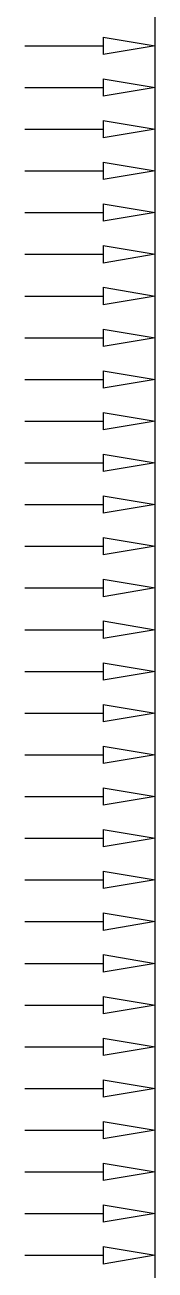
# Model space of a CAD drawing. Extents: x -212 to 3502, y -496 to 4155.
# Drawn here: x -12.5 to 0, y 210.6 to 330 of the extents above; entities that cross this region are included whole.
import ezdxf

# ---------------------------------------------------------------- set-up
doc = ezdxf.new("R2010")
doc.units = 0
doc.layers.add('Analysis_layer', color=70, linetype='Continuous')
doc.styles.get("Standard").update_dxf_attribs({"font": 'arial.ttf'})

# ---------------------------------------------------------------- blocks, each defined once
blk = doc.blocks.new('*U12')
at = {"color": 0, "linetype": 'ByBlock', "lineweight": -2}
for p, q in [((-2.5, 164.417), (0, 164)), ((-2.5, 164.417), (-2.5, 163.583)), ((0, 164), (-2.5, 163.583)), ((-2.5, 162.417), (0, 162)), ((-2.5, 162.417), (-2.5, 161.583)), ((0, 162), (-2.5, 161.583)), ((-2.5, 160.417), (0, 160)), ((-2.5, 160.417), (-2.5, 159.583)), ((0, 160), (-2.5, 159.583)), ((-2.5, 158.417), (0, 158)), ((-2.5, 158.417), (-2.5, 157.583)), ((0, 158), (-2.5, 157.583)), ((-2.5, 156.417), (0, 156)), ((-2.5, 156.417), (-2.5, 155.583)), ((0, 156), (-2.5, 155.583)), ((-2.5, 154.417), (0, 154)), ((-2.5, 154.417), (-2.5, 153.583)), ((0, 154), (-2.5, 153.583)), ((-2.5, 152.417), (0, 152)), ((-2.5, 152.417), (-2.5, 151.583)), ((0, 152), (-2.5, 151.583)), ((-2.5, 150.417), (0, 150)), ((-2.5, 150.417), (-2.5, 149.583)), ((0, 150), (-2.5, 149.583)), ((-2.5, 148.417), (0, 148)), ((-2.5, 148.417), (-2.5, 147.583)), ((0, 148), (-2.5, 147.583)), ((-2.5, 146.417), (0, 146)), ((-2.5, 146.417), (-2.5, 145.583)), ((0, 146), (-2.5, 145.583)), ((-2.5, 144.417), (0, 144)), ((-2.5, 144.417), (-2.5, 143.583)), ((0, 144), (-2.5, 143.583)), ((-2.5, 142.417), (0, 142)), ((-2.5, 142.417), (-2.5, 141.583)), ((0, 142), (-2.5, 141.583)), ((-2.5, 140.417), (0, 140)), ((-2.5, 140.417), (-2.5, 139.583)), ((0, 140), (-2.5, 139.583)), ((-2.5, 138.417), (0, 138)), ((-2.5, 138.417), (-2.5, 137.583)), ((0, 138), (-2.5, 137.583)), ((-2.5, 136.417), (0, 136)), ((-2.5, 136.417), (-2.5, 135.583)), ((0, 136), (-2.5, 135.583)), ((-2.5, 134.417), (0, 134)), ((-2.5, 134.417), (-2.5, 133.583)), ((0, 134), (-2.5, 133.583)), ((-2.5, 132.417), (0, 132)), ((-2.5, 132.417), (-2.5, 131.583)), ((0, 132), (-2.5, 131.583)), ((-2.5, 130.417), (0, 130)), ((-2.5, 130.417), (-2.5, 129.583)), ((0, 130), (-2.5, 129.583)), ((-2.5, 128.417), (0, 128)), ((-2.5, 128.417), (-2.5, 127.583)), ((0, 128), (-2.5, 127.583)), ((-2.5, 126.417), (0, 126)), ((-2.5, 126.417), (-2.5, 125.583)), ((0, 126), (-2.5, 125.583)), ((-2.5, 124.417), (0, 124)), ((-2.5, 124.417), (-2.5, 123.583)), ((0, 124), (-2.5, 123.583)), ((-2.5, 122.417), (0, 122)), ((-2.5, 122.417), (-2.5, 121.583)), ((0, 122), (-2.5, 121.583)), ((-2.5, 120.417), (0, 120)), ((-2.5, 120.417), (-2.5, 119.583)), ((0, 120), (-2.5, 119.583)), ((-2.5, 118.417), (0, 118)), ((-2.5, 118.417), (-2.5, 117.583)), ((0, 118), (-2.5, 117.583)), ((-2.5, 116.417), (0, 116)), ((-2.5, 116.417), (-2.5, 115.583)), ((0, 116), (-2.5, 115.583)), ((-2.5, 114.417), (0, 114)), ((-2.5, 114.417), (-2.5, 113.583)), ((0, 114), (-2.5, 113.583)), ((-2.5, 112.417), (0, 112)), ((-2.5, 112.417), (-2.5, 111.583)), ((0, 112), (-2.5, 111.583)), ((-2.5, 110.417), (0, 110)), ((-2.5, 110.417), (-2.5, 109.583)), ((0, 110), (-2.5, 109.583)), ((-2.5, 108.417), (0, 108)), ((-2.5, 108.417), (-2.5, 107.583)), ((0, 108), (-2.5, 107.583)), ((-2.5, 106.417), (0, 106)), ((-2.5, 106.417), (-2.5, 105.583)), ((0, 106), (-2.5, 105.583))]:
    blk.add_line(p, q, dxfattribs=at)
for p, q in [((-6.25, 164), (-2.5, 164)), ((-6.25, 162), (-2.5, 162)), ((-6.25, 160), (-2.5, 160)), ((-6.25, 158), (-2.5, 158)), ((-6.25, 156), (-2.5, 156)), ((-6.25, 154), (-2.5, 154)), ((-6.25, 152), (-2.5, 152)), ((-6.25, 150), (-2.5, 150)), ((-6.25, 148), (-2.5, 148)), ((-6.25, 146), (-2.5, 146)), ((-6.25, 144), (-2.5, 144)), ((-6.25, 142), (-2.5, 142)), ((-6.25, 140), (-2.5, 140)), ((-6.25, 138), (-2.5, 138)), ((-6.25, 136), (-2.5, 136)), ((-6.25, 134), (-2.5, 134)), ((-6.25, 132), (-2.5, 132)), ((-6.25, 130), (-2.5, 130)), ((-6.25, 128), (-2.5, 128)), ((-6.25, 126), (-2.5, 126)), ((-6.25, 124), (-2.5, 124)), ((-6.25, 122), (-2.5, 122)), ((-6.25, 120), (-2.5, 120)), ((-6.25, 118), (-2.5, 118)), ((-6.25, 116), (-2.5, 116)), ((-6.25, 114), (-2.5, 114)), ((-6.25, 112), (-2.5, 112)), ((-6.25, 110), (-2.5, 110)), ((-6.25, 108), (-2.5, 108)), ((-6.25, 106), (-2.5, 106))]:
    blk.add_line(p, q)
at = {"layer": 'Defpoints'}
blk.add_line((0, 0), (0, 2075), dxfattribs=at)
blk.add_attdef('q-force', (-12.5, 0), '', height=2.5)

msp = doc.modelspace()

# ---------------------------------------------------------------- linework, layer by layer
at = {"layer": 'Analysis_layer'}
msp.add_lwpolyline([(0, 0), (0, 2075), (0, 4150)], dxfattribs=at)

# ---------------------------------------------------------------- block references
at = {"layer": 'Analysis_layer', "xscale": 2, "yscale": 2, "zscale": 2}
msp.add_blockref('*U12', (0, 0), dxfattribs=at)

doc.saveas('drawing.dxf')
